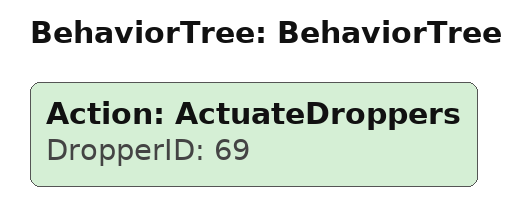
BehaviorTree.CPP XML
<?xml version="1.0"?>
<root main_tree_to_execute="BehaviorTree">
    <BehaviorTree ID="BehaviorTree">
        <Action DropperID="69" ID="ActuateDroppers"/>
    </BehaviorTree>
</root>
